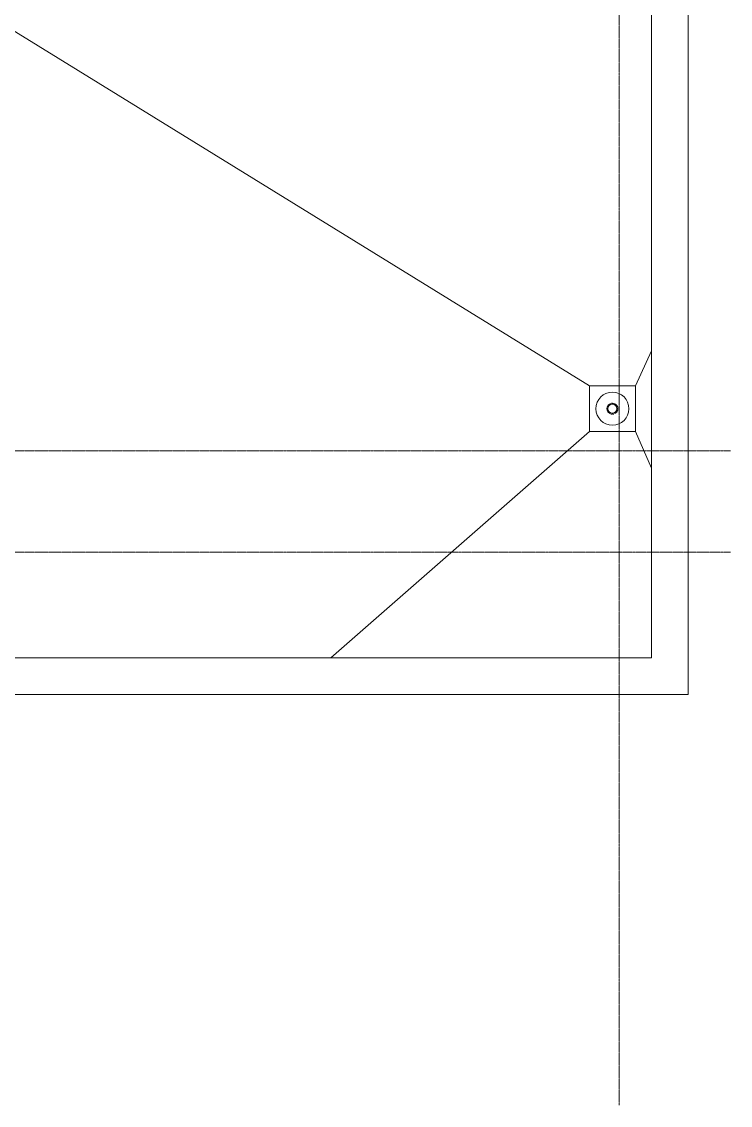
# Model space of a CAD drawing. Header units: millimetres. Extents: x -5016 to 23572, y 233981 to 377995.
# Drawn here: x 13500 to 21208, y 293981 to 305770 of the extents above; entities that cross this region are included whole.
import ezdxf

# ---------------------------------------------------------------- set-up
doc = ezdxf.new("R2010")
doc.units = ezdxf.units.MM
doc.linetypes.add('Осевая 12-2-2', pattern=[16, 12, -2, 0, -2])
doc.layers.add('A-DETL', color=9, linetype='Continuous', lineweight=13, true_color=0xc200a600)
for name, color, linetype, lineweight in [('A-FLOR', 9, 'Continuous', 13), ('P-PIPE', 8, 'Continuous', 13), ('S-GRID', 8, 'Continuous', 13), ('АР_подложка', 8, 'Continuous', 13)]:
    doc.layers.add(name, color=color, linetype=linetype, lineweight=lineweight)

# ---------------------------------------------------------------- blocks, each defined once
blk = doc.blocks.new('HL64_1H - HL62_1_1-1635294-Этаж 2 - План кровли')
at = {"layer": 'P-PIPE'}
for p, q in [((22071, 6277), (22070, 6279)), ((22070, 6279), (22071, 6277)), ((22116, 6279), (22116, 6277)), ((22116, 6277), (22116, 6279))]:
    blk.add_line(p, q, dxfattribs=at)
for radius, start, end in [(180, 90, 270), (180, 270, 90), (60, 152.866, 177.134), (50, 90, 270), (60, 122.866, 147.134), (51.6, 146.665, 153.335), (51.6, 116.665, 123.335), (60, 92.866, 105), (51.6, 90, 93.335), (51.6, 86.665, 90), (50, 270, 90), (60, 62.866, 87.134), (51.6, 56.665, 63.335), (60, 32.866, 57.134), (51.6, 26.665, 33.335), (60, 2.866, 27.134), (60, 182.866, 207.134), (51.6, 176.665, 183.335), (60, 212.866, 237.134), (51.6, 206.665, 213.335), (51.6, 236.665, 240), (51.6, 240.9177, 243.335), (60, 255, 267.134), (51.6, 266.665, 270), (51.6, 270, 273.335), (60, 272.866, 285), (51.6, 296.665, 299.0823), (51.6, 300, 303.335), (60, 302.866, 327.134), (51.6, 326.665, 333.335), (51.6, 356.665, 3.335), (60, 332.866, 357.134)]:
    blk.add_arc((22093, 6233), radius, start, end, dxfattribs=at)
for points in [[(22047, 6256), (22046, 6256), (22044, 6257), (22043, 6258), (22042, 6259), (22041, 6259), (22041, 6260), (22040, 6260), (22040, 6260), (22040, 6260), (22040, 6260)], [(22043, 6265), (22043, 6265), (22043, 6265), (22043, 6265), (22044, 6265), (22044, 6264), (22045, 6264), (22046, 6264), (22047, 6263), (22049, 6262), (22050, 6261)], [(22065, 6276), (22064, 6277), (22063, 6279), (22062, 6280), (22062, 6281), (22061, 6282), (22061, 6282), (22061, 6283), (22061, 6283), (22061, 6283), (22061, 6283)], [(22066, 6286), (22066, 6286), (22066, 6286), (22066, 6286), (22066, 6285), (22067, 6285), (22067, 6284), (22067, 6283), (22068, 6282), (22069, 6280), (22070, 6279)], [(22090, 6284), (22090, 6285), (22090, 6287), (22090, 6289), (22090, 6290), (22090, 6291), (22090, 6292), (22090, 6292), (22090, 6293), (22090, 6293), (22090, 6293)], [(22096, 6293), (22096, 6293), (22096, 6293), (22096, 6292), (22096, 6292), (22096, 6291), (22096, 6290), (22096, 6289), (22096, 6287), (22096, 6285), (22096, 6284)], [(22116, 6279), (22117, 6280), (22118, 6282), (22119, 6283), (22120, 6284), (22120, 6285), (22120, 6285), (22120, 6286), (22121, 6286), (22121, 6286), (22121, 6286)], [(22126, 6283), (22126, 6283), (22126, 6283), (22126, 6283), (22125, 6282), (22125, 6282), (22125, 6281), (22124, 6280), (22123, 6279), (22122, 6277), (22122, 6276)], [(22136, 6261), (22137, 6262), (22139, 6263), (22141, 6264), (22142, 6264), (22142, 6264), (22143, 6265), (22143, 6265), (22144, 6265), (22144, 6265), (22144, 6265)], [(22147, 6260), (22147, 6260), (22147, 6260), (22146, 6260), (22146, 6260), (22145, 6259), (22145, 6259), (22144, 6258), (22142, 6257), (22140, 6256), (22139, 6256)], [(22033, 6236), (22033, 6236), (22033, 6236), (22034, 6236), (22034, 6236), (22035, 6236), (22035, 6236), (22036, 6236), (22038, 6236), (22041, 6236), (22042, 6236)], [(22042, 6230), (22041, 6230), (22038, 6230), (22036, 6230), (22035, 6230), (22035, 6230), (22034, 6230), (22034, 6230), (22033, 6230), (22033, 6230), (22033, 6230)], [(22040, 6205), (22040, 6205), (22040, 6205), (22040, 6206), (22041, 6206), (22041, 6206), (22042, 6206), (22043, 6207), (22044, 6208), (22046, 6209), (22047, 6210)], [(22050, 6204), (22049, 6204), (22047, 6203), (22046, 6202), (22045, 6201), (22044, 6201), (22044, 6201), (22043, 6200), (22043, 6200), (22043, 6200), (22043, 6200)], [(22061, 6182), (22061, 6182), (22061, 6182), (22061, 6183), (22061, 6183), (22061, 6184), (22062, 6184), (22062, 6185), (22063, 6187), (22064, 6189), (22065, 6190)], [(22070, 6187), (22069, 6186), (22068, 6184), (22067, 6182), (22067, 6181), (22067, 6181), (22066, 6180), (22066, 6180), (22066, 6179), (22066, 6179), (22066, 6179)], [(22090, 6173), (22090, 6173), (22090, 6173), (22090, 6173), (22090, 6174), (22090, 6174), (22090, 6175), (22090, 6176), (22090, 6178), (22090, 6180), (22090, 6181)], [(22096, 6181), (22096, 6180), (22096, 6178), (22096, 6176), (22096, 6175), (22096, 6174), (22096, 6174), (22096, 6173), (22096, 6173), (22096, 6173), (22096, 6173)], [(22121, 6179), (22121, 6179), (22121, 6179), (22120, 6180), (22120, 6180), (22120, 6181), (22120, 6181), (22119, 6182), (22118, 6184), (22117, 6186), (22116, 6187)], [(22122, 6190), (22122, 6189), (22123, 6187), (22124, 6185), (22125, 6184), (22125, 6184), (22125, 6183), (22126, 6183), (22126, 6182), (22126, 6182), (22126, 6182)], [(22144, 6200), (22144, 6200), (22144, 6200), (22143, 6200), (22143, 6201), (22142, 6201), (22142, 6201), (22141, 6202), (22139, 6203), (22137, 6204), (22136, 6204)], [(22139, 6210), (22140, 6209), (22142, 6208), (22144, 6207), (22145, 6206), (22145, 6206), (22146, 6206), (22146, 6206), (22147, 6205), (22147, 6205), (22147, 6205)], [(22145, 6236), (22146, 6236), (22148, 6236), (22150, 6236), (22151, 6236), (22152, 6236), (22152, 6236), (22153, 6236), (22153, 6236), (22153, 6236), (22153, 6236)], [(22153, 6230), (22153, 6230), (22153, 6230), (22153, 6230), (22152, 6230), (22152, 6230), (22151, 6230), (22150, 6230), (22148, 6230), (22146, 6230), (22145, 6230)]]:
    blk.add_open_spline(points, degree=3, knots=[-1, -1, -1, -1, -0.833333, -0.666667, -0.583333, -0.5, -0.416667, -0.333333, -0.166667, 0, 0, 0, 0], dxfattribs=at)
blk = doc.blocks.new('АР_k2roof1')
at = {"layer": 'A-DETL', "color": 7}
for p, q in [((21843, 5983), (21843, 6483)), ((21843, 6483), (22343, 6483)), ((22343, 6483), (22343, 5983)), ((22343, 5983), (21843, 5983))]:
    blk.add_line(p, q, dxfattribs=at)
at = {"layer": 'A-FLOR'}
for p, q in [((22918, 3123), (22918, 20923)), ((21843, 6483), (15033, 10683)), ((22518, 10683), (22518, 3523)), ((22518, 6864), (22343, 6483)), ((21843, 5983), (21843, 6483)), ((22343, 6483), (21843, 6483)), ((22343, 6483), (22343, 5983)), ((21843, 5983), (19030, 3523)), ((22343, 5983), (21843, 5983)), ((22518, 5586), (22343, 5983)), ((22518, 3523), (1818, 3523)), ((1418, 3123), (22918, 3123))]:
    blk.add_line(p, q, dxfattribs=at)
at = {"layer": 'S-GRID', "color": 251, "linetype": 'Осевая 12-2-2', "true_color": 0x646464}
for p, q in [((22168, 22575), (22168, -1346)), ((23376, 5773), (-1176, 5773)), ((23376, 4673), (-1176, 4673))]:
    blk.add_line(p, q, dxfattribs=at)
at = {"layer": 'P-PIPE'}
blk.add_blockref('HL64_1H - HL62_1_1-1635294-Этаж 2 - План кровли', (0, 0), dxfattribs=at)

msp = doc.modelspace()

# ---------------------------------------------------------------- block references
at = {"layer": 'АР_подложка'}
msp.add_blockref('АР_k2roof1', (-2168, 295327), dxfattribs=at)

doc.saveas('drawing.dxf')
